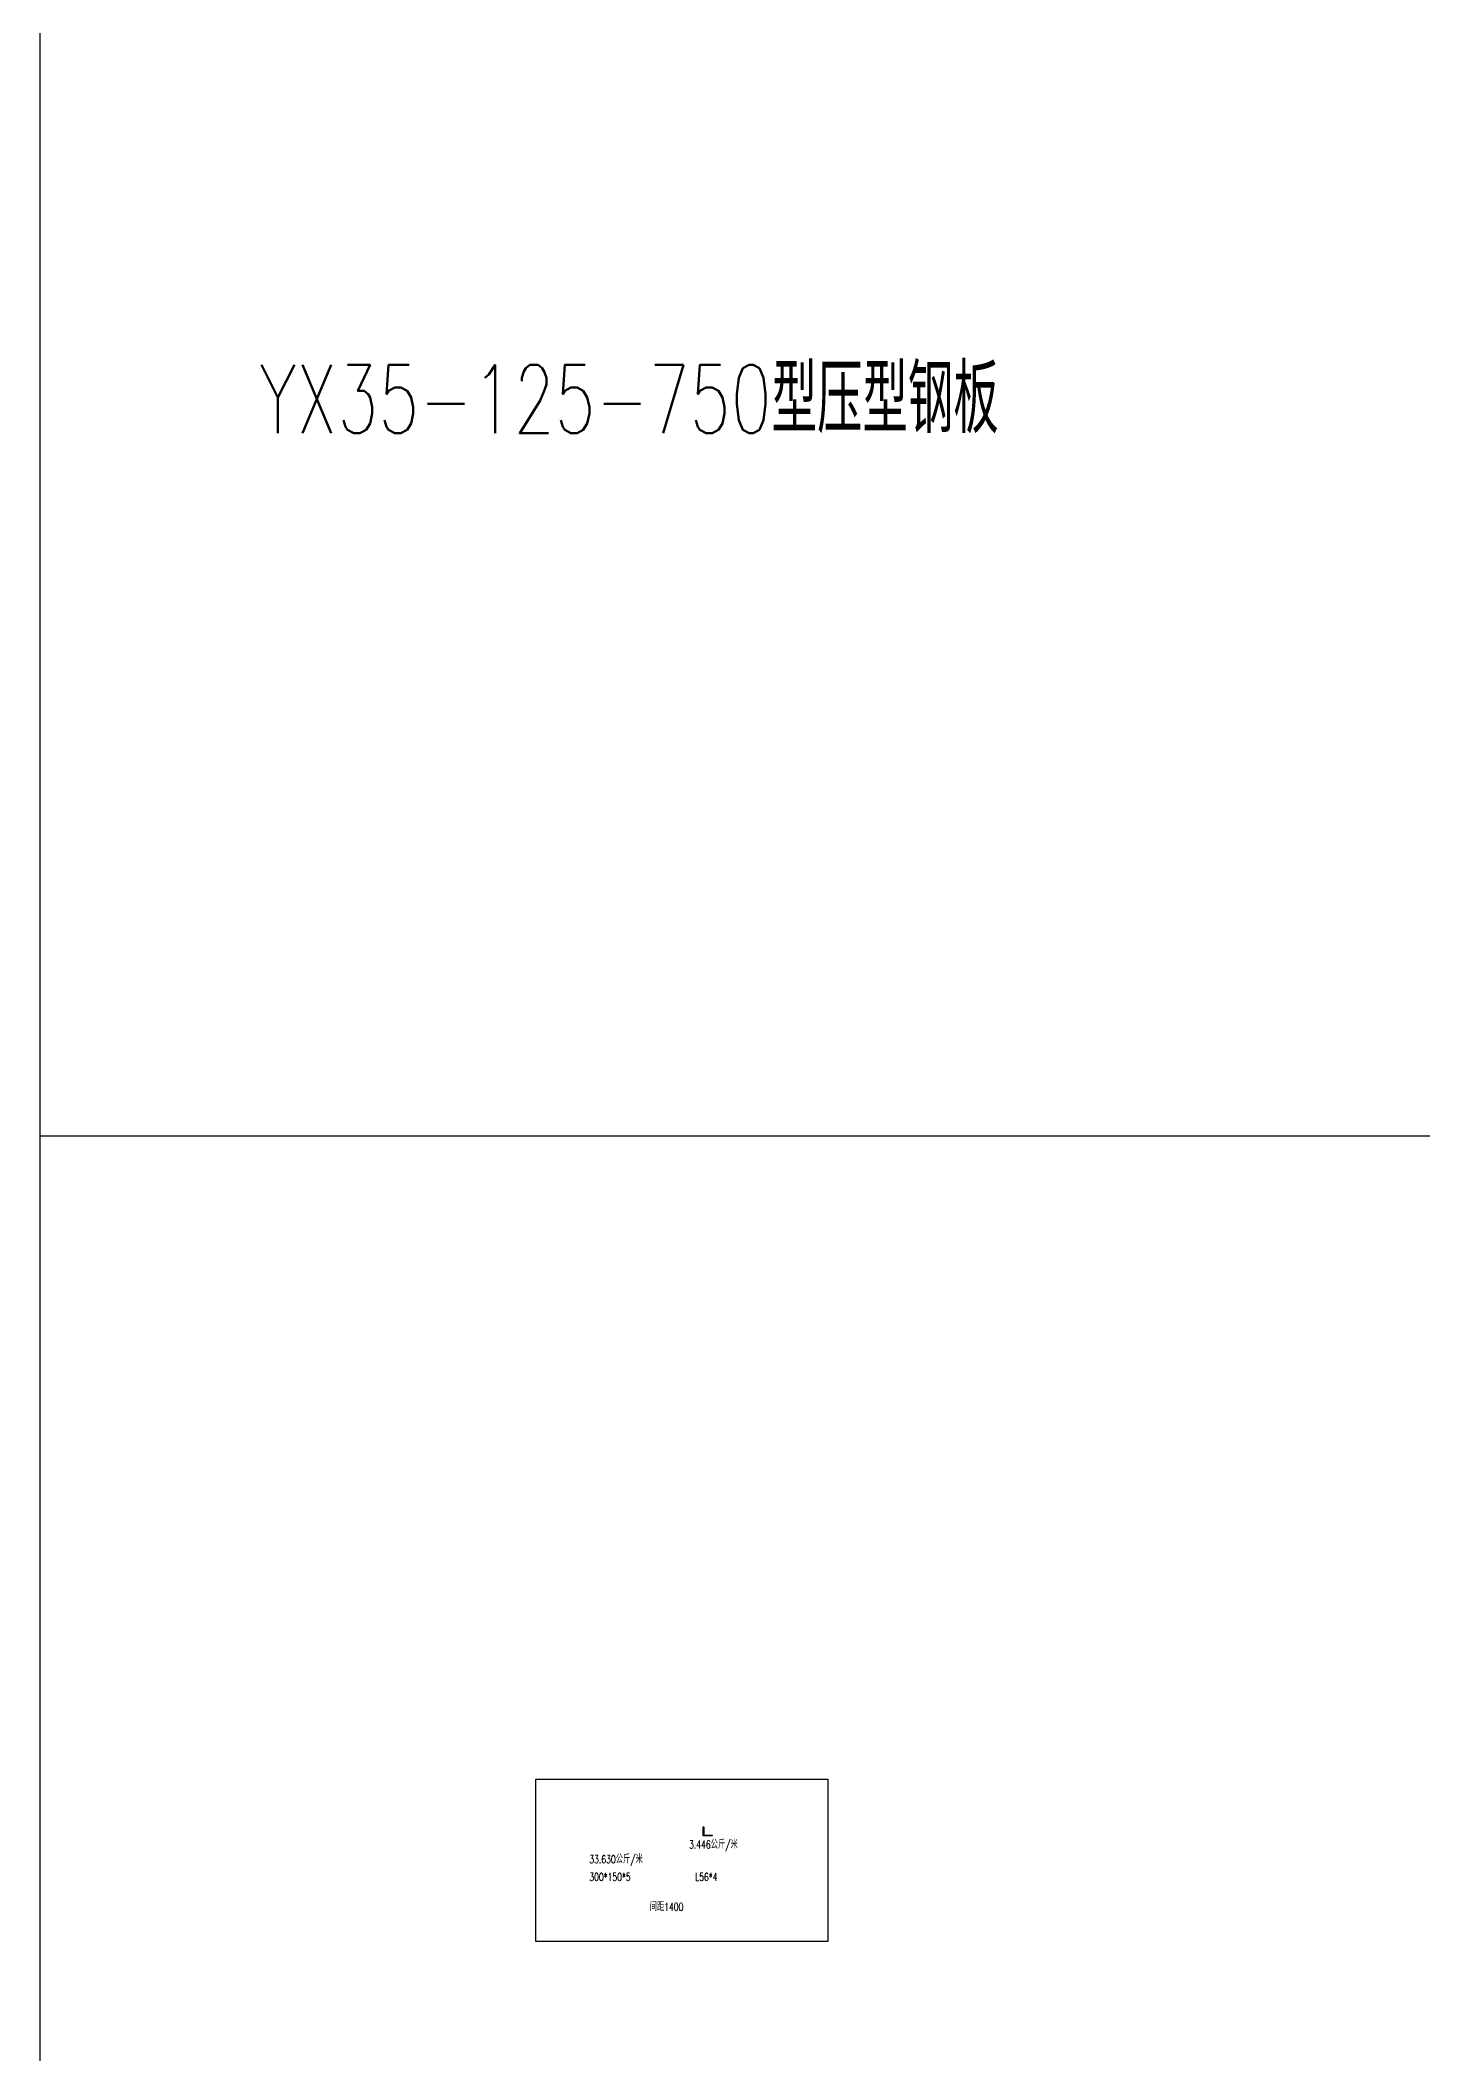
# Model space of a CAD drawing. Extents: x -160106 to 966792, y -663931 to 1550022.
# Drawn here: x -105506 to -96867, y -123442 to -110863 of the extents above; entities that cross this region are included whole.
import ezdxf
from ezdxf.enums import TextEntityAlignment as Align

# ---------------------------------------------------------------- set-up
doc = ezdxf.new("R2010")
doc.units = 0
doc.layers.add('!ZN1-文字-7', color=7, linetype='Continuous')
doc.layers.add('!ZN4-辅助材料-1', color=1, linetype='Continuous')
doc.styles.add('DHTEXT-1', font='ROMANS.shx', dxfattribs={"width": 0.7, "bigfont": 'CHINESE.shx'})
doc.styles.add('ZNTextStyle', font='ROMANS.shx', dxfattribs={"width": 0.7, "bigfont": 'CHINESE.shx'})

msp = doc.modelspace()

# ---------------------------------------------------------------- linework, layer by layer
at = {"layer": '!ZN4-辅助材料-1', "ltscale": 100}
msp.add_line((-105505.72, -117707.62), (-9609.16, -117707.62), dxfattribs=at)
at = {"ltscale": 1000}
msp.add_lwpolyline([(-105505.72, -76270.86), (-9609.16, -76270.86), (-9609.16, -144623.69), (-105505.72, -144623.69)], close=True, dxfattribs=at)
at = {"ltscale": 200}
msp.add_lwpolyline([(-102410, -121727.04), (-100583.72, -121727.04), (-100583.72, -122740.3), (-102410, -122740.3)], close=True, dxfattribs=at)
at = {"color": 1}
msp.add_lwpolyline([(-101364.13, -122080.21), (-101364.13, -122024.21), (-101361.46, -122024.21, -0.41421356), (-101360.13, -122025.54), (-101360.13, -122070.21, 0.41421356), (-101354.13, -122076.21), (-101309.46, -122076.21, -0.41421356), (-101308.13, -122077.54), (-101308.13, -122080.21), (-101364.13, -122080.21)], format="xyb", dxfattribs=at)

# ---------------------------------------------------------------- texts
at = {"layer": '!ZN1-文字-7', "ltscale": 1.5, "style": 'ZNTextStyle', "width": 0.7}
msp.add_text('YX35-125-750型压型钢板', height=426.6667, dxfattribs=at).set_placement((-104135.55, -113103.91), align=Align.MIDDLE_LEFT)
at = {"char_height": 50, "attachment_point": 1, "style": 'DHTEXT-1'}
for s, insert, width in [('3.446公斤/米^J', (-101451.67, -122109.79), 333.8816), ('33.630公斤/米^J', (-102074.89, -122201.85), 368.8816), ('300*150*5', (-102074.89, -122312.24), 368.8816), ('L56*4', (-101413.74, -122312.24), 368.8816), ('间距1400', (-101698.05, -122499.21), 368.8816)]:
    msp.add_mtext(s, dxfattribs=dict(at, insert=insert, width=width))

doc.saveas('drawing.dxf')
